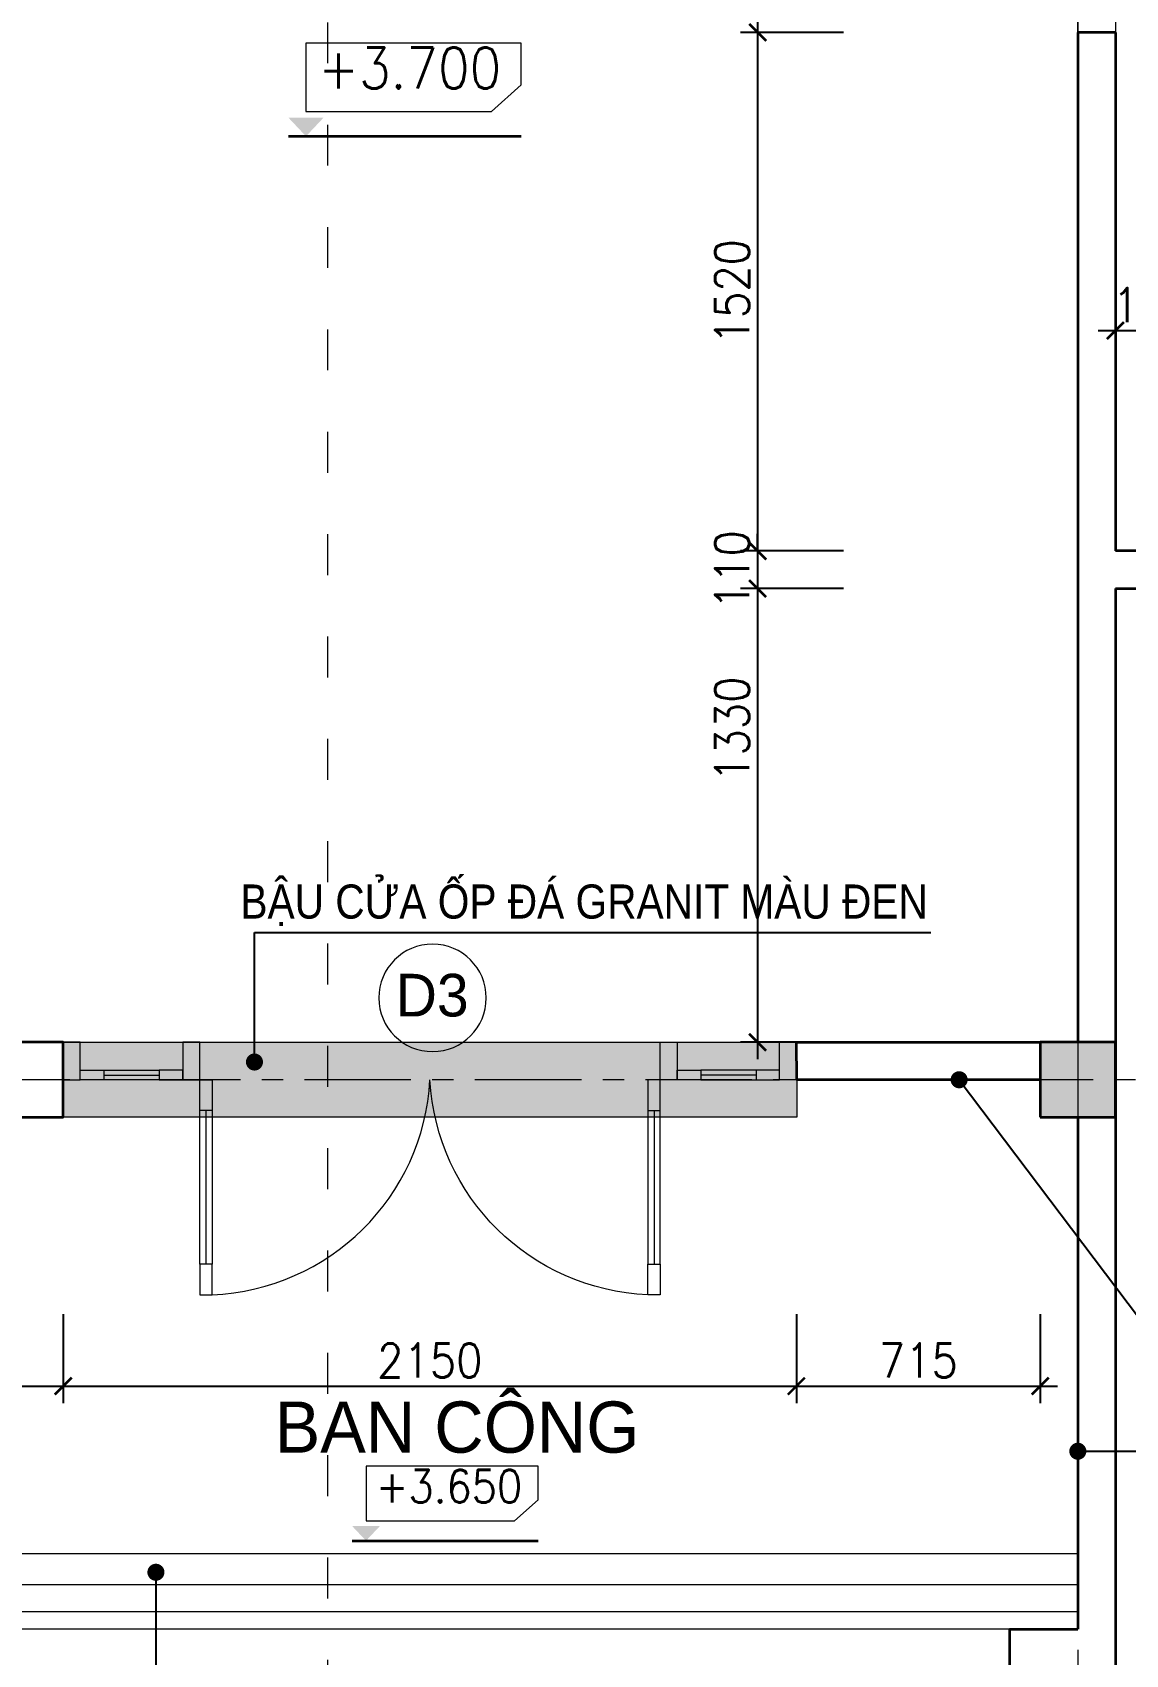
# Model space of a CAD drawing. Header units: millimetres. Extents: x -529782 to -142003, y -492574 to -273331.
# Drawn here: x -241091 to -237885, y -366696 to -361941 of the extents above; entities that cross this region are included whole.
import ezdxf

# ---------------------------------------------------------------- set-up
doc = ezdxf.new("R2010")
doc.units = ezdxf.units.MM
doc.header["$LTSCALE"] = 500
doc.header["$MEASUREMENT"] = 0
doc.header["$PDMODE"] = 3
doc.linetypes.add('ACAD_ISO03W100', pattern=[30, 12, -18])
doc.linetypes.add('CENTER', pattern=[2, 1.25, -0.25, 0.25, -0.25])
doc.layers.get('0').update_dxf_attribs({"linetype": 'CONTINUOUS', "lineweight": 13})
doc.layers.get('Defpoints').update_dxf_attribs({"color": 255, "linetype": 'CONTINUOUS', "lineweight": 13})
for name, color, linetype, lineweight in [('1.cat 30', 30, 'CONTINUOUS', 35), ('1.cot', 2, 'CONTINUOUS', 35), ('2.thay 145', 145, 'CONTINUOUS', 18), ('3.manh 08', 8, 'CONTINUOUS', 9), ('4.dim 08', 8, 'CONTINUOUS', 13), ('7.tim 67', 67, 'CENTER', 9), ('8.vat lieu 08', 8, 'CONTINUOUS', 5), ('9.text \xad white', 7, 'CONTINUOUS', 15), ('CA.manh 08', 8, 'CONTINUOUS', 9), ('CA.thay 145', 145, 'CONTINUOUS', 18), ('CHITIET', 9, 'CONTINUOUS', 9), ('noithat', 15, 'CONTINUOUS', 9)]:
    doc.layers.add(name, color=color, linetype=linetype, lineweight=lineweight)
doc.styles.add('CA.JSC1', font='')
doc.styles.get("Standard").update_dxf_attribs({"font": 'txt.shx', "width": 0.9})
doc.styles.add('VnAvantH', font='')
doc.styles.get('CA.JSC1').set_extended_font_data('.VnAvantH')
doc.styles.get('VnAvantH').set_extended_font_data('.VnAvantH')
doc.dimstyles.new('CA 50', dxfattribs={"dimscale": 0, "dimtxt": 100, "dimasz": 50, "dimexe": 50, "dimexo": 0, "dimgap": 25, "dimtad": 1, "dimdec": 0, "dimzin": 0, "dimdsep": 46, "dimtxsty": 'Standard', "dimblk": 'ARCHTICK', "dimcen": 0.09, "dimdle": 50, "dimclrd": 256, "dimclre": 256, "dimclrt": 7, "dimadec": 0, "dimazin": 0, "dimtfac": 1, "dimtdec": 0, "dimtix": 1, "dimtmove": 2, "dimatfit": 3, "dimldrblk": 'DOT', "dimfxl": 1, "dimtolj": 1, "dimtzin": 0, "dimarcsym": 0})

# ---------------------------------------------------------------- blocks, each defined once
blk = doc.blocks.new('ki hieu cost')
at = {"layer": '1.cat 30'}
blk.add_line((-119312.6479903211, -196389.5266377838), (-118175.9534743076, -196389.5266377837), dxfattribs=at)
at = {"layer": '3.manh 08'}
blk.add_lwpolyline([(-119227.225577535, -195933.8747298737), (-119227.225577535, -196268.1983629046), (-118320.4604987512, -196268.1983629046), (-118175.9534743076, -196138.8011558482), (-118175.9534743076, -195933.8747298737)], close=True, dxfattribs=at)
blk.add_solid([(-119312.6479903211, -196299.0221607631), (-119141.803164749, -196299.0221607631), (-119227.225577535, -196389.5266377839)], dxfattribs=at)
blk = doc.blocks.new('sdfdggh')
at = {"layer": '7.tim 67', "ltscale": 0.5}
for p, q in [((5010.000000000058, 2894.499999999942), (5010.000000000058, -9823.000000000058)), ((12554.49999999994, -4310), (-2632.000000000058, -4310))]:
    blk.add_line(p, q, dxfattribs=at)
blk = doc.blocks.new('A$C2BDB356E')
at = {"layer": 'noithat', "color": 135, "linetype": 'Continuous'}
for p, q in [((0.0007344302721321583, 599.9999563574092), (0.0007344302721321583, 699.9999563574092)), ((0.0007344302721321583, 699.9999563574092), (40.00073443027213, 699.9999563574092)), ((40.00073443027213, 699.9999563574092), (40.00073443027213, 599.9999563574092)), ((40.00073443027213, 599.9999563574092), (0.0007344302721321583, 599.9999563574092)), ((0.0007344302721321583, 99.99995635740925), (0.0007344302721321583, -4.364259075373411e-05)), ((40.00073443027213, 99.99995635740925), (0.0007344302721321583, 99.99995635740925)), ((40.00073443027213, -4.364259075373411e-05), (40.00073443027213, 99.99995635740925)), ((0.0007344302721321583, -4.364259075373411e-05), (40.00073443027213, -4.364259075373411e-05))]:
    blk.add_line(p, q, dxfattribs=at)
at = {"layer": 'noithat', "color": 8, "linetype": 'Continuous'}
for p, q in [((0.0007344302721321583, 99.99995635740925), (0.0007344302721321583, 599.9999563574092)), ((20.00073443027213, 599.9999563574092), (20.00073443027213, 99.99995635740925)), ((40.00073443027213, 599.9999563574092), (40.00073443027213, 99.99995635740925))]:
    blk.add_line(p, q, dxfattribs=at)
at = {"layer": 'noithat', "color": 1, "linetype": 'Continuous'}
blk.add_arc((10.18820847296689, 740.3098040898665), 740.9098847954065, 272.306074052381, 356.8812333185894, dxfattribs=at)
blk = doc.blocks.new('A$C1A9D127A')
at = {"layer": 'noithat', "color": 135, "linetype": 'Continuous'}
for p, q in [((49.99985728343017, 109.9998206971213), (-0.0001427165698260069, 109.9998206971213)), ((-0.0001427165698260069, 109.9998206971213), (-0.0001427165698260069, -0.000179302878677845)), ((49.99985728343017, -0.000179302878677845), (49.99985728343017, 109.9998206971213)), ((-0.0001427165698260069, -0.000179302878677845), (49.99985728343017, -0.000179302878677845))]:
    blk.add_line(p, q, dxfattribs=at)
blk = doc.blocks.new('_ArchTick')
at = {"color": 1, "linetype": 'ByBlock', "const_width": 0.150000081}
blk.add_lwpolyline([(-0.5000002699998731, -0.5000002699998731), (0.5000002699998731, 0.5000002699998731)], dxfattribs=at)
blk = doc.blocks.new('*D416')
at = {"layer": '4.dim 08', "lineweight": -2, "transparency": 16777216}
for p, q in [((-237915.1358120652, -363004.5), (-237915.1358120652, -362765)), ((-237805.1358120652, -363004.5), (-237805.1358120652, -362765)), ((-237965.1358120652, -362815), (-237755.1358120652, -362815))]:
    blk.add_line(p, q, dxfattribs=at)
at = {"layer": 'Defpoints', "color": 0, "transparency": 16777216}
for p in [(-237805.1358120652, -362815), (-237915.1358120652, -363004.5), (-237805.1358120652, -363004.5)]:
    blk.add_point(p, dxfattribs=at)
at = {"layer": '4.dim 08', "lineweight": -2, "transparency": 16777216, "xscale": 50, "yscale": 50, "zscale": 50, "rotation": 180}
blk.add_blockref('_ArchTick', (-237915.1358120652, -362815), dxfattribs=at)
at = {"layer": '4.dim 08', "lineweight": -2, "transparency": 16777216, "xscale": 50, "yscale": 50, "zscale": 50}
blk.add_blockref('_ArchTick', (-237805.1358120652, -362815), dxfattribs=at)
at = {"layer": '4.dim 08', "color": 7, "transparency": 16777216, "insert": (-237807, -362740), "char_height": 100, "attachment_point": 5}
blk.add_mtext('\\A1;110', dxfattribs=at)
blk = doc.blocks.new('_DOT')
at = {"color": 1, "linetype": 'ByBlock'}
blk.add_line((-0.5, 0), (-1, 0), dxfattribs=at)
at = {"color": 1, "linetype": 'ByBlock', "const_width": 0.5}
blk.add_lwpolyline([(-0.25, 0, 1), (0.25, 0, 1)], format="xyb", close=True, dxfattribs=at)
blk = doc.blocks.new('*D420')
at = {"layer": '4.dim 08', "lineweight": -2, "transparency": 16777216}
for p, q in [((-238964, -360980.9999999998), (-238964, -361990.9999999998)), ((-238712.5, -361030.9999999998), (-239014, -361030.9999999998)), ((-238712.5, -361940.9999999998), (-239014, -361940.9999999998))]:
    blk.add_line(p, q, dxfattribs=at)
at = {"layer": 'Defpoints', "color": 0, "transparency": 16777216}
for p in [(-238712.5, -361030.9999999998), (-238964, -361940.9999999998), (-238712.5, -361940.9999999998)]:
    blk.add_point(p, dxfattribs=at)
at = {"layer": '4.dim 08', "lineweight": -2, "transparency": 16777216, "xscale": 50, "yscale": 50, "zscale": 50}
for p, rotation in [((-238964, -361030.9999999998), 90), ((-238964, -361940.9999999998), 270)]:
    blk.add_blockref('_ArchTick', p, dxfattribs=dict(at, rotation=rotation))
at = {"layer": '4.dim 08', "color": 7, "transparency": 16777216, "insert": (-239038.9999999999, -361485.9999999999), "char_height": 100, "attachment_point": 5, "rotation": 90}
blk.add_mtext('\\A1;910', dxfattribs=at)
blk = doc.blocks.new('*D421')
at = {"layer": '4.dim 08', "lineweight": -2, "transparency": 16777216}
for p, q in [((-238964, -361890.9999999998), (-238964, -363510.9999999998)), ((-238712.5, -361940.9999999998), (-239014, -361940.9999999998)), ((-238712.5, -363460.9999999998), (-239014, -363460.9999999998))]:
    blk.add_line(p, q, dxfattribs=at)
at = {"layer": 'Defpoints', "color": 0, "transparency": 16777216}
for p in [(-238712.5, -361940.9999999998), (-238964, -363460.9999999998), (-238712.5, -363460.9999999998)]:
    blk.add_point(p, dxfattribs=at)
at = {"layer": '4.dim 08', "lineweight": -2, "transparency": 16777216, "xscale": 50, "yscale": 50, "zscale": 50}
for p, rotation in [((-238964, -361940.9999999998), 90), ((-238964, -363460.9999999998), 270)]:
    blk.add_blockref('_ArchTick', p, dxfattribs=dict(at, rotation=rotation))
at = {"layer": '4.dim 08', "color": 7, "transparency": 16777216, "insert": (-239038.9999999999, -362700.9999999999), "char_height": 100, "attachment_point": 5, "rotation": 90}
blk.add_mtext('\\A1;1520', dxfattribs=at)
blk = doc.blocks.new('*D422')
at = {"layer": '4.dim 08', "lineweight": -2, "transparency": 16777216}
for p, q in [((-238964, -363460.9999999998), (-238964, -363410.9999999998)), ((-238712.5, -363460.9999999998), (-239014, -363460.9999999998)), ((-238964, -363460.9999999998), (-238964, -363570.9999999997)), ((-238712.5, -363570.9999999997), (-239014, -363570.9999999997)), ((-238964, -363570.9999999997), (-238964, -363620.9999999997))]:
    blk.add_line(p, q, dxfattribs=at)
at = {"layer": 'Defpoints', "color": 0, "transparency": 16777216}
for p in [(-238712.5, -363460.9999999998), (-238964, -363570.9999999997), (-238712.5, -363570.9999999997)]:
    blk.add_point(p, dxfattribs=at)
at = {"layer": '4.dim 08', "lineweight": -2, "transparency": 16777216, "xscale": 50, "yscale": 50, "zscale": 50}
for p, rotation in [((-238964, -363460.9999999998), 270), ((-238964, -363570.9999999997), 90)]:
    blk.add_blockref('_ArchTick', p, dxfattribs=dict(at, rotation=rotation))
at = {"layer": '4.dim 08', "color": 7, "transparency": 16777216, "insert": (-239038.9999999999, -363515.9999999998), "char_height": 100, "attachment_point": 5, "rotation": 90}
blk.add_mtext('\\A1;110', dxfattribs=at)
blk = doc.blocks.new('*D423')
at = {"layer": '4.dim 08', "lineweight": -2, "transparency": 16777216}
for p, q in [((-238964, -363520.9999999997), (-238964, -364950.9999999998)), ((-238712.5, -363570.9999999997), (-239014, -363570.9999999997)), ((-238712.5, -364900.9999999998), (-239014, -364900.9999999998))]:
    blk.add_line(p, q, dxfattribs=at)
at = {"layer": 'Defpoints', "color": 0, "transparency": 16777216}
for p in [(-238712.5, -363570.9999999997), (-238964, -364900.9999999998), (-238712.5, -364900.9999999998)]:
    blk.add_point(p, dxfattribs=at)
at = {"layer": '4.dim 08', "lineweight": -2, "transparency": 16777216, "xscale": 50, "yscale": 50, "zscale": 50}
for p, rotation in [((-238964, -363570.9999999997), 90), ((-238964, -364900.9999999998), 270)]:
    blk.add_blockref('_ArchTick', p, dxfattribs=dict(at, rotation=rotation))
at = {"layer": '4.dim 08', "color": 7, "transparency": 16777216, "insert": (-239038.9999999999, -363983.4440655579), "char_height": 100, "attachment_point": 5, "rotation": 90}
blk.add_mtext('\\A1;1330', dxfattribs=at)
blk = doc.blocks.new('*D426')
at = {"layer": '4.dim 08', "lineweight": -2, "transparency": 16777216}
for p, q in [((-241715.135812065, -365698.5), (-241715.135812065, -365959)), ((-241000.1358120692, -365698.5), (-241000.1358120692, -365959)), ((-241765.135812065, -365909), (-240950.1358120692, -365909))]:
    blk.add_line(p, q, dxfattribs=at)
at = {"layer": 'Defpoints', "color": 0, "transparency": 16777216}
for p in [(-241715.135812065, -365698.5), (-241000.1358120692, -365698.5), (-241000.1358120692, -365909)]:
    blk.add_point(p, dxfattribs=at)
at = {"layer": '4.dim 08', "lineweight": -2, "transparency": 16777216, "xscale": 50, "yscale": 50, "zscale": 50, "rotation": 180}
blk.add_blockref('_ArchTick', (-241715.135812065, -365909), dxfattribs=at)
at = {"layer": '4.dim 08', "lineweight": -2, "transparency": 16777216, "xscale": 50, "yscale": 50, "zscale": 50}
blk.add_blockref('_ArchTick', (-241000.1358120692, -365909), dxfattribs=at)
at = {"layer": '4.dim 08', "color": 7, "transparency": 16777216, "insert": (-241357.6358120671, -365834), "char_height": 100, "attachment_point": 5}
blk.add_mtext('\\A1;715', dxfattribs=at)
blk = doc.blocks.new('*D427')
at = {"layer": '4.dim 08', "lineweight": -2, "transparency": 16777216}
for p, q in [((-241000.1358120692, -365698.5), (-241000.1358120692, -365959)), ((-238850.4922939974, -365698.5), (-238850.4922939974, -365959)), ((-241050.1358120692, -365909), (-238800.4922939974, -365909))]:
    blk.add_line(p, q, dxfattribs=at)
at = {"layer": 'Defpoints', "color": 0, "transparency": 16777216}
for p in [(-241000.1358120692, -365698.5), (-238850.4922939974, -365698.5), (-238850.4922939974, -365909)]:
    blk.add_point(p, dxfattribs=at)
at = {"layer": '4.dim 08', "lineweight": -2, "transparency": 16777216, "xscale": 50, "yscale": 50, "zscale": 50, "rotation": 180}
blk.add_blockref('_ArchTick', (-241000.1358120692, -365909), dxfattribs=at)
at = {"layer": '4.dim 08', "lineweight": -2, "transparency": 16777216, "xscale": 50, "yscale": 50, "zscale": 50}
blk.add_blockref('_ArchTick', (-238850.4922939974, -365909), dxfattribs=at)
at = {"layer": '4.dim 08', "color": 7, "transparency": 16777216, "insert": (-239925.3140530333, -365834), "char_height": 100, "attachment_point": 5}
blk.add_mtext('\\A1;2150', dxfattribs=at)
blk = doc.blocks.new('*D428')
at = {"layer": '4.dim 08', "lineweight": -2, "transparency": 16777216}
for p, q in [((-238850.4922939974, -365698.5), (-238850.4922939974, -365959)), ((-238135.135812065, -365698.5), (-238135.135812065, -365959)), ((-238900.4922939974, -365909), (-238085.135812065, -365909))]:
    blk.add_line(p, q, dxfattribs=at)
at = {"layer": 'Defpoints', "color": 0, "transparency": 16777216}
for p in [(-238850.4922939974, -365698.5), (-238135.135812065, -365698.5), (-238135.135812065, -365909)]:
    blk.add_point(p, dxfattribs=at)
at = {"layer": '4.dim 08', "lineweight": -2, "transparency": 16777216, "xscale": 50, "yscale": 50, "zscale": 50, "rotation": 180}
blk.add_blockref('_ArchTick', (-238850.4922939974, -365909), dxfattribs=at)
at = {"layer": '4.dim 08', "lineweight": -2, "transparency": 16777216, "xscale": 50, "yscale": 50, "zscale": 50}
blk.add_blockref('_ArchTick', (-238135.135812065, -365909), dxfattribs=at)
at = {"layer": '4.dim 08', "color": 7, "transparency": 16777216, "insert": (-238492.8140530312, -365834), "char_height": 100, "attachment_point": 5}
blk.add_mtext('\\A1;715', dxfattribs=at)

msp = doc.modelspace()

# ---------------------------------------------------------------- hatches: boundary and pattern name
at = {"layer": '1.cot'}
msp.add_hatch(color=256, dxfattribs=at).paths.add_polyline_path([(-237915.135812065, -364900.9999999998), (-238135.135812065, -364900.9999999998), (-238135.135812065, -365120.9999999998), (-237915.135812065, -365120.9999999998)])
msp.add_hatch(color=256, dxfattribs=at).paths.add_polyline_path([(-237915.135812065, -364900.9999999998), (-238135.135812065, -364900.9999999998), (-238135.135812065, -365120.9999999998), (-237915.135812065, -365120.9999999998)])
at = {"layer": '8.vat lieu 08'}
h = msp.add_hatch(dxfattribs=at)
h.set_pattern_fill('AR-SAND', color=256, scale=20, style=0)
h.set_pattern_definition([(37.50000000000001, (0, 0), (-1.259867162192163, 38.53647538026317), [0, -30.4, 0, -34, 0, -32.5]), (7.499999999999999, (0, 0), (35.39553410535454, 56.4429213045948), [0, -16.4, 0, -27.4, 0, -10.5]), (327.5, (-24.6, 0), (62.2828372350299, 0.11318107073929), [0, -10, 0, -36, 0, -47]), (317.5, (-24.6, 0), (60.12253209144586, 17.55351129868498), [0, -5, 0, -23.6, 0, -27])])
h.paths.add_polyline_path([(-238850.1358120693, -364900.9999999994), (-241000.1358120693, -364900.9999999994), (-241000.1358120692, -365120.9999999995), (-238849.4922939973, -365120.9999999998)])

# ---------------------------------------------------------------- linework, layer by layer
at = {"layer": '1.cat 30'}
for p, q in [((-238025.135812065, -361940.9999999998), (-238025.1358120652, -364900.9999999998)), ((-237915.135812065, -361940.9999999998), (-238025.135812065, -361940.9999999998)), ((-237915.135812065, -361940.9999999998), (-237915.135812065, -363460.9999999998)), ((-237805.1358120652, -363460.9999999998), (-237915.1358120652, -363460.9999999998)), ((-237915.135812065, -363570.9999999997), (-237915.1358120651, -368020.9999999997)), ((-237915.1358120652, -363570.9999999997), (-237805.1358120652, -363570.9999999998)), ((-238025.135812065, -365120.9999999998), (-238025.135812065, -366620.9999999998)), ((-238225.1358120651, -366620.9999999998), (-238025.135812065, -366620.9999999998)), ((-238225.1358120651, -366620.9999999998), (-238225.1358120651, -368130.9999999997))]:
    msp.add_line(p, q, dxfattribs=at)
msp.add_lwpolyline([(-241715.135812065, -364900.9999999997), (-241715.135812065, -365120.9999999998), (-241000.1358120692, -365120.9999999995), (-241000.1358120692, -364900.9999999994), (-241605.1358120652, -364900.9999999997)], dxfattribs=at)
msp.add_lwpolyline([(-238850.1358120693, -364900.9999999995), (-238135.135812065, -364900.9999999997), (-238135.135812065, -365010.9999999997), (-238849.4922939974, -365010.9999999998)], close=True, dxfattribs=at)
at = {"layer": '1.cot'}
msp.add_lwpolyline([(-238135.135812065, -365120.9999999998), (-237915.135812065, -365120.9999999998), (-237915.135812065, -364900.9999999998), (-238135.135812065, -364900.9999999998)], close=True, dxfattribs=at)
msp.add_lwpolyline([(-238135.135812065, -365120.9999999998), (-237915.135812065, -365120.9999999998), (-237915.135812065, -364900.9999999998), (-238135.135812065, -364900.9999999998)], close=True, dxfattribs=at)
at = {"layer": '2.thay 145', "color": 1, "linetype": 'ACAD_ISO03W100', "ltscale": 0.02}
msp.add_line((-240224.370302036, -370731.4125023412), (-240224.370302036, -357787.5568122642), dxfattribs=at)
at = {"layer": '3.manh 08'}
msp.add_lwpolyline([(-239759.8353614116, -364770.8329533716, -3898660.642287513), (-239759.8353614116, -364770.8327917776, 1.154242490888426e-06), (-239759.8353614114, -364770.8328725746, 1.154242490888426e-06)], format="xyb", dxfattribs=at)
at = {"layer": 'CA.manh 08', "color": 250}
for points in [[(-238025.135812065, -361030.9999999998), (-237915.135812065, -361030.9999999998), (-237915.135812065, -361940.9999999998), (-238025.135812065, -361940.9999999998)], [(-241000.1358120692, -364900.9999999994), (-238850.1358120693, -364900.9999999994), (-238849.4922939974, -365120.9999999998), (-241000.1358120692, -365120.9999999995)]]:
    msp.add_lwpolyline(points, close=True, dxfattribs=at)
at = {"layer": 'CA.thay 145'}
for points in [[(-238225.1358120651, -366620.9999999998), (-241715.135812065, -366620.9999999999), (-241715.135812065, -365120.9999999999)], [(-238025.135812065, -366570.9999999998), (-241665.135812065, -366570.9999999999), (-241665.135812065, -365120.9999999999)], [(-238025.135812065, -366490.9999999998), (-241585.135812065, -366490.9999999999), (-241585.135812065, -365120.9999999999)], [(-238025.135812065, -366400.9999999998), (-241495.135812065, -366400.9999999999), (-241495.135812065, -365120.9999999999)]]:
    msp.add_lwpolyline(points, dxfattribs=at)
at = {"layer": 'noithat', "color": 135, "linetype": 'Continuous'}
for p, q in [((-240950.1358120692, -364983.2666666657), (-240880.8024787349, -364983.2666666657)), ((-240950.1358120692, -365010.9999999994), (-240950.1358120692, -364983.2666666657)), ((-240880.8024787349, -365010.9999999994), (-240950.1358120692, -365010.9999999994)), ((-240880.8024787349, -364983.2666666657), (-240880.8024787349, -365010.9999999994)), ((-240719.1473863677, -364983.2666666657), (-240719.1473863677, -365010.9999999995)), ((-240649.8140530334, -364983.2666666657), (-240719.1473863677, -364983.2666666657)), ((-240719.1473863677, -365010.9999999995), (-240649.8140530334, -365010.9999999995)), ((-240649.8140530334, -365010.9999999995), (-240649.8140530334, -364983.2666666657)), ((-239199.8140530333, -364983.2666666657), (-239130.4807196989, -364983.2666666657)), ((-239199.8140530333, -365010.9999999995), (-239199.8140530333, -364983.2666666657)), ((-239130.4807196989, -365010.9999999995), (-239199.8140530333, -365010.9999999995)), ((-239130.4807196989, -364983.2666666657), (-239130.4807196989, -365010.9999999995)), ((-238899.4922939974, -364983.2666666657), (-238968.8256273318, -364983.2666666657)), ((-238968.8256273318, -364983.2666666657), (-238968.8256273318, -365010.9999999994)), ((-238968.8256273318, -365010.9999999994), (-238899.4922939974, -365010.9999999994)), ((-238899.4922939974, -365010.9999999994), (-238899.4922939974, -364983.2666666657))]:
    msp.add_line(p, q, dxfattribs=at)
at = {"layer": 'noithat', "color": 8, "linetype": 'Continuous'}
for p, q in [((-240880.8024787349, -364983.2666666657), (-240719.1473863677, -364983.2666666657)), ((-240880.8024787349, -364997.1333333325), (-240719.1473863677, -364997.1333333326)), ((-240719.1473863677, -365010.9999999995), (-240880.8024787349, -365010.9999999994)), ((-238968.8256273318, -364983.2666666657), (-239130.4807196989, -364983.2666666657)), ((-238968.8256273318, -364997.1333333325), (-239130.4807196989, -364997.1333333326)), ((-239130.4807196989, -365010.9999999995), (-238968.8256273318, -365010.9999999994))]:
    msp.add_line(p, q, dxfattribs=at)

# ---------------------------------------------------------------- block references
at = {"layer": '2.thay 145'}
for p, xscale, yscale, zscale in [((-168752.058225295, -244411.6751609351), 0.5999999999767169, 0.5999999999767169, 0.6000000000000001), ((-182883.3063292117, -272095.2983678018), 0.4799999999813735, 0.4799999999813735, 0.4800000000000001)]:
    msp.add_blockref('ki hieu cost', p, dxfattribs=dict(at, xscale=xscale, yscale=yscale, zscale=zscale))
at = {"layer": '4.dim 08', "color": 251}
msp.add_blockref('sdfdggh', (-243035.1358120651, -360700.9999999998), dxfattribs=at)
at = {"layer": '7.tim 67', "color": 251}
msp.add_blockref('sdfdggh', (-243035.1358120651, -360700.9999999998), dxfattribs=at)
at = {"layer": 'noithat'}
for p in [(-241000.1356693527, -365010.9998206965), (-240649.8139103169, -365010.9998206965)]:
    msp.add_blockref('A$C1A9D127A', p, dxfattribs=at)
at = {"layer": 'noithat', "xscale": -1}
for p in [(-239199.8141957499, -365010.9998206965), (-238849.4924367139, -365010.9998206965)]:
    msp.add_blockref('A$C1A9D127A', p, dxfattribs=at)
at = {"layer": 'noithat', "yscale": 0.8999999999068677, "zscale": 0.8999999999721081}
for p, xscale in [((-240599.8147140206, -365640.9999606977), 0.9000000000087311), ((-239249.813392046, -365640.9999606977), -0.9000000000232831)]:
    msp.add_blockref('A$C2BDB356E', p, dxfattribs=dict(at, xscale=xscale))

# ---------------------------------------------------------------- texts
at = {"layer": '9.text \xad white', "style": 'CA.JSC1', "width": 0.8912940669403804}
msp.add_text('bËu cöa èp ®¸ granit mµu ®en', height=100, dxfattribs=at).set_placement((-240480.603838535, -364538.5284222498))
at = {"layer": '9.text \xad white'}
for s, height, style, p in [('d3', 124.999999999455, 'VnAvantH', (-240025.1125207134, -364825.4237048039)), ('ban c«ng', 150, 'CA.JSC1', (-240380.4023360295, -366104.0897294877))]:
    msp.add_text(s, height=height, dxfattribs=dict(at, style=style)).set_placement(p)
at = {"layer": '9.text \xad white', "lineweight": 100, "attachment_point": 1}
for s, insert, char_height, width in [('+3.700', (-240252.9851363482, -361985.5311534228), 120, 546.9), ('+3.650', (-240084.0478580543, -366154.3831617919), 96, 437.52)]:
    msp.add_mtext(s, dxfattribs=dict(at, insert=insert, char_height=char_height, width=width))

# ---------------------------------------------------------------- dimensions: what is measured, and where the dimension line sits
at = {"layer": '4.dim 08'}
for base, p1, p2, picture, middle in [((-238964, -361940.9999999998), (-238712.5, -361030.9999999998), (-238712.5, -361940.9999999998), '*D420', (-239038.9999999999, -361485.9999999999)), ((-238964, -363460.9999999998), (-238712.5, -361940.9999999998), (-238712.5, -363460.9999999998), '*D421', (-239038.9999999999, -362700.9999999999)), ((-238964, -363570.9999999997), (-238712.5, -363460.9999999998), (-238712.5, -363570.9999999997), '*D422', (-239038.9999999999, -363515.9999999998))]:
    dim = msp.add_linear_dim(base=base, p1=p1, p2=p2, angle=90, dimstyle='CA 50', override={"dimscale": 1}, dxfattribs=at)
    dim.commit()
    dim.dimension.update_dxf_attribs({"geometry": picture, "text_midpoint": middle})
dim = msp.add_linear_dim(base=(-237805.1358120652, -362815), p1=(-237915.1358120652, -363004.5), p2=(-237805.1358120652, -363004.5), dimstyle='CA 50', override={"dimscale": 1}, dxfattribs=at)
dim.commit()
dim.dimension.update_dxf_attribs({"geometry": '*D416', "text_midpoint": (-237807, -362740), "dimtype": 160})
dim = msp.add_linear_dim(base=(-238964, -364900.9999999998), p1=(-238712.5, -363570.9999999997), p2=(-238712.5, -364900.9999999998), angle=90, dimstyle='CA 50', override={"dimscale": 1}, dxfattribs=at)
dim.commit()
dim.dimension.update_dxf_attribs({"geometry": '*D423', "text_midpoint": (-239038.9999999999, -363983.4440655579), "dimtype": 160})
for base, p1, p2, picture, middle in [((-241000.1358120692, -365909), (-241715.135812065, -365698.5), (-241000.1358120692, -365698.5), '*D426', (-241357.6358120671, -365834)), ((-238850.4922939974, -365909), (-241000.1358120692, -365698.5), (-238850.4922939974, -365698.5), '*D427', (-239925.3140530333, -365834)), ((-238135.135812065, -365909), (-238850.4922939974, -365698.5), (-238135.135812065, -365698.5), '*D428', (-238492.8140530312, -365834))]:
    dim = msp.add_linear_dim(base=base, p1=p1, p2=p2, dimstyle='CA 50', override={"dimscale": 1}, dxfattribs=at)
    dim.commit()
    dim.dimension.update_dxf_attribs({"geometry": picture, "text_midpoint": middle})

# ---------------------------------------------------------------- leaders
for points in [[(-238373.1337360353, -365010.9999999998), (-237550.5197342271, -366099.8373712359)], [(-238025.135812065, -366099.8373712359), (-235140.322738643, -366099.8373712359)]]:
    msp.add_leader(points, dimstyle='CA 50', override={"dimscale": 1, "dimtad": 0}, dxfattribs=at)
at = {"layer": 'CHITIET'}
for points in [[(-240439.5044824993, -364958.9385007836), (-240439.5044824993, -364579.3005407301), (-238456.6348061869, -364579.3005407301)], [(-240728.4573594169, -366454.643311689), (-240728.4573594169, -367133.3378195997), (-238952.2467225625, -367133.3378195997)]]:
    msp.add_leader(points, dimstyle='CA 50', override={"dimscale": 1, "dimtad": 0}, dxfattribs=at)

doc.saveas('drawing.dxf')
